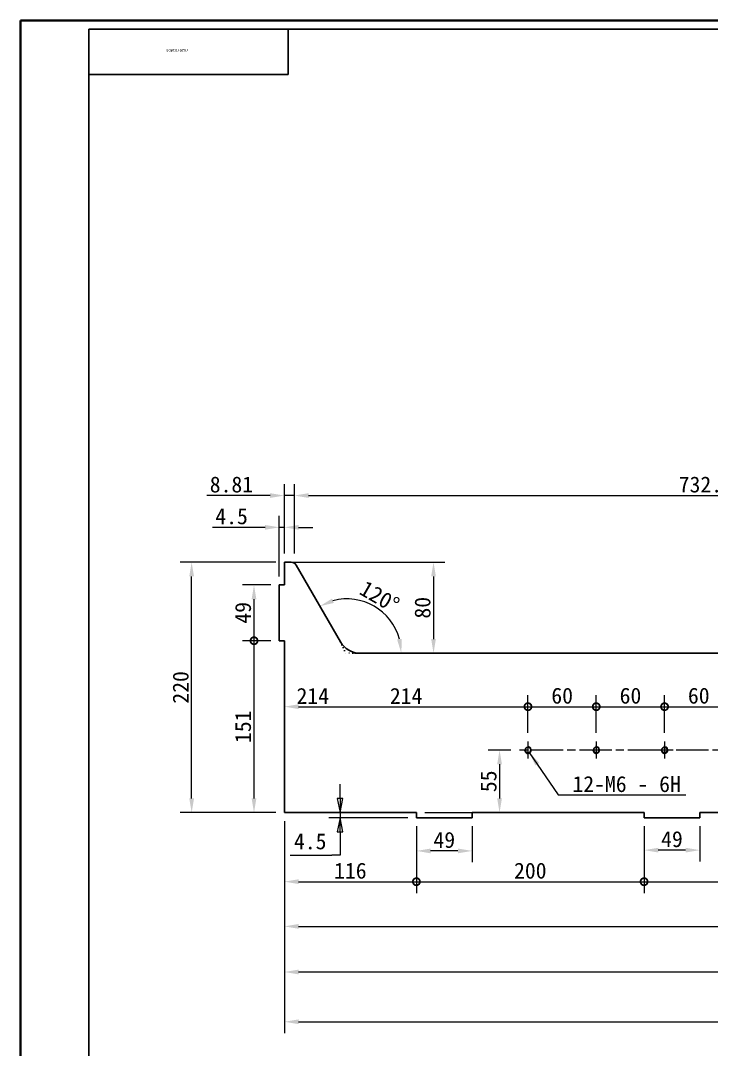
# Model space of a CAD drawing. Header units: millimetres. Extents: x 30 to 2073, y 27 to 1458.
# Drawn here: x 30 to 637, y 554 to 1458 of the extents above; entities that cross this region are included whole.
import ezdxf
from ezdxf.enums import TextEntityAlignment as Align

# ---------------------------------------------------------------- set-up
doc = ezdxf.new("R2018")
doc.units = ezdxf.units.MM
doc.header["$LTSCALE"] = 5
doc.linetypes.add('CHAIN', pattern=[0.3543, 0.2362, -0.0295, 0.0591, -0.0295])
doc.linetypes.add('DOTTED', pattern=[0.0482, 0.0069, -0.0413])
for name, color, linetype, lineweight, true_color in [('中心标记 (ISO)', 1, 'CHAIN', 18, 0xff0000), ('尺寸 (ISO)', 7, 'Continuous', 18, 0x008000), ('符号 (ISO)', 7, 'Continuous', 18, 0x008000)]:
    doc.layers.add(name, color=color, linetype=linetype, lineweight=lineweight, true_color=true_color)
for name, color, linetype, lineweight in [('可见 (ISO)', 7, 'Continuous', 25), ('可见窄的 (ISO)', 7, 'Continuous', 18), ('图框 (ISO)', 7, 'Continuous', 35), ('草图几何图元 (ISO)', 7, 'Continuous', 18)]:
    doc.layers.add(name, color=color, linetype=linetype, lineweight=lineweight)
doc.styles.get("Standard").update_dxf_attribs({"font": 'simfang.ttf'})
doc.styles.add('最新国标', font='simfang.ttf')
doc.styles.add('添加1', font='simfang.ttf')
doc.dimstyles.new('默认 (GB)', dxfattribs={"dimscale": 5, "dimtxt": 2.8, "dimasz": 2.5, "dimexe": 2, "dimexo": 1.5, "dimgap": 0.5, "dimtad": 1, "dimtoh": 1, "dimdsep": 46, "dimtxsty": '最新国标', "dimcen": 0.09, "dimdle": 10, "dimclrd": 256, "dimclre": 256, "dimclrt": 256, "dimazin": 2, "dimtfac": 0.535714, "dimtdec": 3, "dimtmove": 0, "dimatfit": 3, "dimfxl": 0, "dimtolj": 1, "dimlwd": -1, "dimlwe": -1, "dimarcsym": 0})
doc.dimstyles.new('默认 (GB)$7', dxfattribs={"dimscale": 5, "dimtxt": 2.8, "dimasz": 2.5, "dimexe": 2, "dimexo": 1.5, "dimgap": 0.5, "dimtad": 1, "dimtoh": 1, "dimdsep": 46, "dimtxsty": '最新国标', "dimcen": 0.09, "dimdle": 10, "dimclrd": 256, "dimclre": 256, "dimclrt": 256, "dimazin": 2, "dimtfac": 0.535714, "dimtdec": 3, "dimtmove": 0, "dimatfit": 3, "dimfxl": 0, "dimtolj": 1, "dimlwd": -1, "dimlwe": -1, "dimarcsym": 0})

# ---------------------------------------------------------------- blocks, each defined once
blk = doc.blocks.new('图框 最新国标')
at = {"layer": '图框 (ISO)'}
for p, q in [((6, 7), (6, 291.5)), ((6, 291.5), (414.5, 291.5))]:
    blk.add_line(p, q, dxfattribs=at)
at = {"layer": '图框 (ISO)', "color": 7, "linetype": 'Continuous', "lineweight": 25}
for p, q in [((18, 290), (413, 290)), ((18, 7), (18, 290)), ((18, 290), (413, 290)), ((53, 290), (53, 282)), ((53, 282), (18, 282))]:
    blk.add_line(p, q, dxfattribs=at)
at = {"layer": '图框 (ISO)', "lineweight": 30}
blk.add_attdef('零件代号', text='', height=2.5, rotation=180, dxfattribs=at).set_placement((35.5, 286), align=Align.MIDDLE_CENTER)
blk = doc.blocks.new('*D5')
at = {"layer": 'Defpoints', "color": 0, "transparency": 16777216}
for p in [(1711.74, 811.68), (261.74, 761.68), (1711.74, 577.95)]:
    blk.add_point(p, dxfattribs=at)
at = {"layer": '尺寸 (ISO)', "color": 116, "true_color": 0x00803f, "transparency": 16777216}
for p, q in [((1711.74, 804.18), (1711.74, 567.95)), ((261.74, 754.18), (261.74, 567.95)), ((274.24, 577.95), (1699.24, 577.95))]:
    blk.add_line(p, q, dxfattribs=at)
for points in [[(274.24, 580.03), (274.24, 575.86), (261.74, 577.95)], [(1699.24, 580.03), (1699.24, 575.86), (1711.74, 577.95)]]:
    blk.add_solid(points, dxfattribs=at)
at = {"layer": '尺寸 (ISO)', "transparency": 16777216, "insert": (986.74, 587.53), "char_height": 14, "attachment_point": 5, "style": '最新国标'}
blk.add_mtext('\\A1;1450', dxfattribs=at)
blk = doc.blocks.new('*D6')
at = {"layer": 'Defpoints', "color": 0, "transparency": 16777216}
for p in [(261.74, 761.68), (1155.74, 761.68), (1155.74, 661.74)]:
    blk.add_point(p, dxfattribs=at)
at = {"layer": '尺寸 (ISO)', "color": 116, "true_color": 0x00803f, "transparency": 16777216}
for p, q in [((261.74, 754.18), (261.74, 651.74)), ((1155.74, 754.18), (1155.74, 651.74)), ((274.24, 661.74), (1143.24, 661.74))]:
    blk.add_line(p, q, dxfattribs=at)
for points in [[(274.24, 663.82), (274.24, 659.65), (261.74, 661.74)], [(1143.24, 663.82), (1143.24, 659.65), (1155.74, 661.74)]]:
    blk.add_solid(points, dxfattribs=at)
at = {"layer": '尺寸 (ISO)', "transparency": 16777216, "insert": (708.74, 671.32), "char_height": 14, "attachment_point": 5, "style": '最新国标'}
blk.add_mtext('\\A1;894', dxfattribs=at)
blk = doc.blocks.new('_DotSmall')
at = {"color": 0, "linetype": 'ByBlock', "const_width": 0.5}
blk.add_lwpolyline([(-0.0625, 0, 1), (0.0625, 0, 1)], format="xyb", close=True, dxfattribs=at)
blk = doc.blocks.new('*D7')
at = {"layer": 'Defpoints', "color": 0, "transparency": 16777216}
for p in [(261.74, 761.68), (377.74, 757.18), (377.74, 701.01)]:
    blk.add_point(p, dxfattribs=at)
at = {"layer": '尺寸 (ISO)', "color": 116, "true_color": 0x00803f, "transparency": 16777216}
for p, q in [((261.74, 754.18), (261.74, 691.01)), ((377.74, 749.68), (377.74, 691.01)), ((274.24, 701.01), (377.74, 701.01))]:
    blk.add_line(p, q, dxfattribs=at)
blk.add_solid([(274.24, 703.09), (274.24, 698.92), (261.74, 701.01)], dxfattribs=at)
at = {"layer": '尺寸 (ISO)', "color": 116, "true_color": 0x00803f, "transparency": 16777216, "xscale": 12.5, "yscale": 12.5, "zscale": 12.5}
blk.add_blockref('_DotSmall', (377.74, 701.01), dxfattribs=at)
at = {"layer": '尺寸 (ISO)', "transparency": 16777216, "insert": (319.69, 710.59), "char_height": 14, "attachment_point": 5, "style": '最新国标'}
blk.add_mtext('\\A1;116', dxfattribs=at)
blk = doc.blocks.new('*D9')
at = {"layer": 'Defpoints', "color": 0, "transparency": 16777216}
for p in [(377.74, 757.18), (577.74, 757.18), (577.74, 701.01)]:
    blk.add_point(p, dxfattribs=at)
at = {"layer": '尺寸 (ISO)', "color": 116, "true_color": 0x00803f, "transparency": 16777216}
for p, q in [((377.74, 749.68), (377.74, 691.01)), ((577.74, 749.68), (577.74, 691.01)), ((377.74, 701.01), (577.74, 701.01))]:
    blk.add_line(p, q, dxfattribs=at)
at = {"layer": '尺寸 (ISO)', "color": 116, "true_color": 0x00803f, "transparency": 16777216, "xscale": 12.5, "yscale": 12.5, "zscale": 12.5, "rotation": 180}
blk.add_blockref('_DotSmall', (377.74, 701.01), dxfattribs=at)
at = {"layer": '尺寸 (ISO)', "color": 116, "true_color": 0x00803f, "transparency": 16777216, "xscale": 12.5, "yscale": 12.5, "zscale": 12.5}
blk.add_blockref('_DotSmall', (577.74, 701.01), dxfattribs=at)
at = {"layer": '尺寸 (ISO)', "transparency": 16777216, "insert": (477.79, 710.59), "char_height": 14, "attachment_point": 5, "style": '最新国标'}
blk.add_mtext('\\A1;200', dxfattribs=at)
blk = doc.blocks.new('*D10')
at = {"layer": 'Defpoints', "color": 0, "transparency": 16777216}
for p in [(577.74, 757.18), (777.74, 757.18), (777.74, 701.01)]:
    blk.add_point(p, dxfattribs=at)
at = {"layer": '尺寸 (ISO)', "color": 116, "true_color": 0x00803f, "transparency": 16777216}
for p, q in [((577.74, 749.68), (577.74, 691.01)), ((777.74, 749.68), (777.74, 691.01)), ((577.74, 701.01), (765.24, 701.01))]:
    blk.add_line(p, q, dxfattribs=at)
blk.add_solid([(765.24, 703.09), (765.24, 698.92), (777.74, 701.01)], dxfattribs=at)
at = {"layer": '尺寸 (ISO)', "color": 116, "true_color": 0x00803f, "transparency": 16777216, "xscale": 12.5, "yscale": 12.5, "zscale": 12.5, "rotation": 180}
blk.add_blockref('_DotSmall', (577.74, 701.01), dxfattribs=at)
at = {"layer": '尺寸 (ISO)', "transparency": 16777216, "insert": (677.79, 710.59), "char_height": 14, "attachment_point": 5, "style": '最新国标'}
blk.add_mtext('\\A1;200', dxfattribs=at)
blk = doc.blocks.new('*D11')
at = {"layer": 'Defpoints', "color": 0, "transparency": 16777216}
for p in [(377.74, 757.18), (426.74, 757.18), (377.74, 728.03)]:
    blk.add_point(p, dxfattribs=at)
at = {"layer": '尺寸 (ISO)', "color": 116, "true_color": 0x00803f, "transparency": 16777216}
for p, q in [((377.74, 749.68), (377.74, 718.03)), ((426.74, 749.68), (426.74, 718.03)), ((414.24, 728.03), (390.24, 728.03))]:
    blk.add_line(p, q, dxfattribs=at)
for points in [[(390.24, 730.11), (390.24, 725.94), (377.74, 728.03)], [(414.24, 730.11), (414.24, 725.94), (426.74, 728.03)]]:
    blk.add_solid(points, dxfattribs=at)
at = {"layer": '尺寸 (ISO)', "transparency": 16777216, "insert": (402.24, 737.61), "char_height": 14, "attachment_point": 5, "style": '最新国标'}
blk.add_mtext('\\A1;49', dxfattribs=at)
blk = doc.blocks.new('*D12')
at = {"layer": 'Defpoints', "color": 0, "transparency": 16777216}
for p in [(577.74, 757.18), (626.74, 757.18), (577.74, 728.72)]:
    blk.add_point(p, dxfattribs=at)
at = {"layer": '尺寸 (ISO)', "color": 116, "true_color": 0x00803f, "transparency": 16777216}
for p, q in [((577.74, 749.68), (577.74, 718.72)), ((626.74, 749.68), (626.74, 718.72)), ((614.24, 728.72), (590.24, 728.72))]:
    blk.add_line(p, q, dxfattribs=at)
for points in [[(590.24, 730.8), (590.24, 726.63), (577.74, 728.72)], [(614.24, 730.8), (614.24, 726.63), (626.74, 728.72)]]:
    blk.add_solid(points, dxfattribs=at)
at = {"layer": '尺寸 (ISO)', "transparency": 16777216, "insert": (602.24, 738.3), "char_height": 14, "attachment_point": 5, "style": '最新国标'}
blk.add_mtext('\\A1;49', dxfattribs=at)
blk = doc.blocks.new('*D14')
at = {"layer": 'Defpoints', "color": 0, "transparency": 16777216}
for p in [(180.29, 981.68), (261.74, 981.68), (261.74, 761.68)]:
    blk.add_point(p, dxfattribs=at)
at = {"layer": '尺寸 (ISO)', "color": 116, "true_color": 0x00803f, "transparency": 16777216}
for p, q in [((254.24, 981.68), (170.29, 981.68)), ((180.29, 774.18), (180.29, 969.18)), ((254.24, 761.68), (170.29, 761.68))]:
    blk.add_line(p, q, dxfattribs=at)
for points in [[(178.21, 969.18), (182.37, 969.18), (180.29, 981.68)], [(178.21, 774.18), (182.37, 774.18), (180.29, 761.68)]]:
    blk.add_solid(points, dxfattribs=at)
at = {"layer": '尺寸 (ISO)', "transparency": 16777216, "insert": (170.71, 871.68), "char_height": 14, "attachment_point": 5, "rotation": 90, "style": '最新国标'}
blk.add_mtext('\\A1;220', dxfattribs=at)
blk = doc.blocks.new('*D15')
at = {"layer": 'Defpoints', "color": 0, "transparency": 16777216}
for p in [(235.07, 912.68), (257.24, 912.68), (261.74, 761.68)]:
    blk.add_point(p, dxfattribs=at)
at = {"layer": '尺寸 (ISO)', "color": 116, "true_color": 0x00803f, "transparency": 16777216}
for p, q in [((249.74, 912.68), (225.07, 912.68)), ((235.07, 774.18), (235.07, 912.68)), ((254.24, 761.68), (225.07, 761.68))]:
    blk.add_line(p, q, dxfattribs=at)
blk.add_solid([(232.99, 774.18), (237.15, 774.18), (235.07, 761.68)], dxfattribs=at)
at = {"layer": '尺寸 (ISO)', "color": 116, "true_color": 0x00803f, "transparency": 16777216, "xscale": 12.5, "yscale": 12.5, "zscale": 12.5, "rotation": 90}
blk.add_blockref('_DotSmall', (235.07, 912.68), dxfattribs=at)
at = {"layer": '尺寸 (ISO)', "transparency": 16777216, "insert": (225.49, 837.13), "char_height": 14, "attachment_point": 5, "rotation": 90, "style": '最新国标'}
blk.add_mtext('\\A1;151', dxfattribs=at)
blk = doc.blocks.new('*D16')
at = {"layer": 'Defpoints', "color": 0, "transparency": 16777216}
for p in [(235.07, 961.68), (257.24, 961.68), (257.24, 912.68)]:
    blk.add_point(p, dxfattribs=at)
at = {"layer": '尺寸 (ISO)', "color": 116, "true_color": 0x00803f, "transparency": 16777216}
for p, q in [((249.74, 961.68), (225.07, 961.68)), ((235.07, 912.68), (235.07, 949.18)), ((249.74, 912.68), (225.07, 912.68))]:
    blk.add_line(p, q, dxfattribs=at)
blk.add_solid([(232.99, 949.18), (237.15, 949.18), (235.07, 961.68)], dxfattribs=at)
at = {"layer": '尺寸 (ISO)', "color": 116, "true_color": 0x00803f, "transparency": 16777216, "xscale": 12.5, "yscale": 12.5, "zscale": 12.5, "rotation": 270}
blk.add_blockref('_DotSmall', (235.07, 912.68), dxfattribs=at)
at = {"layer": '尺寸 (ISO)', "transparency": 16777216, "insert": (225.49, 937.23), "char_height": 14, "attachment_point": 5, "rotation": 90, "style": '最新国标'}
blk.add_mtext('\\A1;49', dxfattribs=at)
blk = doc.blocks.new('*D17')
at = {"layer": 'Defpoints', "color": 0, "transparency": 16777216}
for p in [(261.74, 912.68), (475.74, 854.75), (475.74, 824.13)]:
    blk.add_point(p, dxfattribs=at)
at = {"layer": '尺寸 (ISO)', "color": 116, "true_color": 0x00803f, "transparency": 16777216}
for p, q in [((475.74, 831.63), (475.74, 864.75)), ((274.24, 854.75), (475.74, 854.75))]:
    blk.add_line(p, q, dxfattribs=at)
blk.add_solid([(274.24, 856.83), (274.24, 852.67), (261.74, 854.75)], dxfattribs=at)
at = {"layer": '尺寸 (ISO)', "color": 116, "true_color": 0x00803f, "transparency": 16777216, "xscale": 12.5, "yscale": 12.5, "zscale": 12.5}
blk.add_blockref('_DotSmall', (475.74, 854.75), dxfattribs=at)
at = {"layer": '尺寸 (ISO)', "transparency": 16777216, "insert": (286.69, 864.25), "char_height": 14, "attachment_point": 5, "style": '最新国标'}
blk.add_mtext('\\A1;214', dxfattribs=at)
blk = doc.blocks.new('*D18')
at = {"layer": 'Defpoints', "color": 0, "transparency": 16777216}
for p in [(468.28, 816.68), (377.74, 761.68), (450.77, 761.68)]:
    blk.add_point(p, dxfattribs=at)
at = {"layer": '尺寸 (ISO)', "color": 116, "true_color": 0x00803f, "transparency": 16777216}
for p, q in [((460.78, 816.68), (440.77, 816.68)), ((450.77, 804.18), (450.77, 774.18)), ((385.24, 761.68), (460.77, 761.68))]:
    blk.add_line(p, q, dxfattribs=at)
for points in [[(448.68, 804.18), (452.85, 804.18), (450.77, 816.68)], [(448.68, 774.18), (452.85, 774.18), (450.77, 761.68)]]:
    blk.add_solid(points, dxfattribs=at)
at = {"layer": '尺寸 (ISO)', "transparency": 16777216, "insert": (441.19, 789.18), "char_height": 14, "attachment_point": 5, "rotation": 90, "style": '最新国标'}
blk.add_mtext('\\A1;55', dxfattribs=at)
blk = doc.blocks.new('*D19')
at = {"layer": 'Defpoints', "color": 0, "transparency": 16777216}
for p in [(261.74, 1012.3), (261.74, 981.68), (257.24, 961.68)]:
    blk.add_point(p, dxfattribs=at)
at = {"layer": '尺寸 (ISO)', "color": 116, "true_color": 0x00803f, "transparency": 16777216}
for p, q in [((257.24, 969.18), (257.24, 1022.3)), ((261.74, 989.18), (261.74, 1022.3)), ((244.74, 1012.3), (198.52, 1012.3)), ((261.74, 1012.3), (257.24, 1012.3)), ((274.24, 1012.3), (286.74, 1012.3))]:
    blk.add_line(p, q, dxfattribs=at)
for points in [[(244.74, 1014.38), (244.74, 1010.21), (257.24, 1012.3)], [(274.24, 1014.38), (274.24, 1010.21), (261.74, 1012.3)]]:
    blk.add_solid(points, dxfattribs=at)
at = {"layer": '尺寸 (ISO)', "transparency": 16777216, "insert": (215.38, 1021.92), "char_height": 14, "attachment_point": 5, "style": '最新国标'}
blk.add_mtext('\\A1;4.5', dxfattribs=at)
blk = doc.blocks.new('*D20')
at = {"layer": 'Defpoints', "color": 0, "transparency": 16777216}
for p in [(261.74, 981.68), (315.75, 901.68), (392.79, 901.68)]:
    blk.add_point(p, dxfattribs=at)
at = {"layer": '尺寸 (ISO)', "color": 116, "true_color": 0x00803f, "transparency": 16777216}
for p, q in [((269.24, 981.68), (402.79, 981.68)), ((392.79, 969.18), (392.79, 914.18)), ((323.25, 901.68), (402.79, 901.68))]:
    blk.add_line(p, q, dxfattribs=at)
for points in [[(390.71, 969.18), (394.87, 969.18), (392.79, 981.68)], [(390.71, 914.18), (394.87, 914.18), (392.79, 901.68)]]:
    blk.add_solid(points, dxfattribs=at)
at = {"layer": '尺寸 (ISO)', "transparency": 16777216, "insert": (383.21, 941.68), "char_height": 14, "attachment_point": 5, "rotation": 90, "style": '最新国标'}
blk.add_mtext('\\A1;80', dxfattribs=at)
blk = doc.blocks.new('*D21')
at = {"layer": 'Defpoints', "color": 0, "transparency": 16777216}
for p in [(1241.74, 901.68), (261.74, 761.68), (1241.74, 621.68)]:
    blk.add_point(p, dxfattribs=at)
at = {"layer": '尺寸 (ISO)', "color": 116, "true_color": 0x00803f, "transparency": 16777216}
for p, q in [((1241.74, 894.18), (1241.74, 611.68)), ((261.74, 754.18), (261.74, 611.68)), ((274.24, 621.68), (1241.74, 621.68))]:
    blk.add_line(p, q, dxfattribs=at)
blk.add_solid([(274.24, 623.76), (274.24, 619.59), (261.74, 621.68)], dxfattribs=at)
at = {"layer": '尺寸 (ISO)', "color": 116, "true_color": 0x00803f, "transparency": 16777216, "xscale": 12.5, "yscale": 12.5, "zscale": 12.5}
blk.add_blockref('_DotSmall', (1241.74, 621.68), dxfattribs=at)
at = {"layer": '尺寸 (ISO)', "transparency": 16777216, "insert": (751.74, 631.26), "char_height": 14, "attachment_point": 5, "style": '最新国标'}
blk.add_mtext('\\A1;980', dxfattribs=at)
blk = doc.blocks.new('*D30')
at = {"layer": 'Defpoints', "color": 0, "transparency": 16777216}
for p in [(353.31, 932.37), (310.96, 911.68), (316.74, 901.68), (945.19, 901.68)]:
    blk.add_point(p, dxfattribs=at)
at = {"layer": '尺寸 (ISO)', "color": 116, "true_color": 0x00803f, "transparency": 16777216}
blk.add_arc((316.74, 901.68), 47.75, 15.04317, 104.95683, dxfattribs=at)
for points in [[(305.21, 945.88), (303.62, 949.73), (292.86, 943.03)], [(364.91, 914.34), (360.78, 913.8), (364.48, 901.68)]]:
    blk.add_solid(points, dxfattribs=at)
at = {"layer": '尺寸 (ISO)', "transparency": 16777216, "insert": (345.4, 951.32), "char_height": 14, "attachment_point": 5, "rotation": 330, "style": '最新国标'}
blk.add_mtext('\\A1;120°', dxfattribs=at)
blk = doc.blocks.new('*D32')
at = {"layer": 'Defpoints', "color": 0, "transparency": 16777216}
for p in [(270.55, 1040.23), (261.74, 981.68), (270.55, 981.68)]:
    blk.add_point(p, dxfattribs=at)
at = {"layer": '尺寸 (ISO)', "color": 116, "true_color": 0x00803f, "transparency": 16777216}
for p, q in [((261.74, 989.18), (261.74, 1050.23)), ((270.55, 989.18), (270.55, 1050.23)), ((249.24, 1040.23), (193.74, 1040.23)), ((270.55, 1040.23), (261.74, 1040.23)), ((283.05, 1040.23), (295.55, 1040.23))]:
    blk.add_line(p, q, dxfattribs=at)
for points in [[(249.24, 1042.32), (249.24, 1038.15), (261.74, 1040.23)], [(283.05, 1042.32), (283.05, 1038.15), (270.55, 1040.23)]]:
    blk.add_solid(points, dxfattribs=at)
at = {"layer": '尺寸 (ISO)', "transparency": 16777216, "insert": (215.24, 1049.85), "char_height": 14, "attachment_point": 5, "style": '最新国标'}
blk.add_mtext('\\A1;8.81', dxfattribs=at)
blk = doc.blocks.new('*D33')
at = {"layer": 'Defpoints', "color": 0, "transparency": 16777216}
for p in [(1002.92, 1040.23), (270.55, 981.68), (1002.92, 981.68)]:
    blk.add_point(p, dxfattribs=at)
at = {"layer": '尺寸 (ISO)', "color": 116, "true_color": 0x00803f, "transparency": 16777216}
for p, q in [((270.55, 989.18), (270.55, 1050.23)), ((1002.92, 989.18), (1002.92, 1050.23)), ((283.05, 1040.23), (990.42, 1040.23))]:
    blk.add_line(p, q, dxfattribs=at)
for points in [[(283.05, 1042.32), (283.05, 1038.15), (270.55, 1040.23)], [(990.42, 1042.32), (990.42, 1038.15), (1002.92, 1040.23)]]:
    blk.add_solid(points, dxfattribs=at)
at = {"layer": '尺寸 (ISO)', "transparency": 16777216, "insert": (636.74, 1049.85), "char_height": 14, "attachment_point": 5, "style": '最新国标'}
blk.add_mtext('\\A1;732.38', dxfattribs=at)
blk = doc.blocks.new('*D36')
at = {"layer": 'Defpoints', "color": 0, "transparency": 16777216}
for p in [(535.74, 854.75), (475.74, 824.13), (535.74, 824.13)]:
    blk.add_point(p, dxfattribs=at)
at = {"layer": '尺寸 (ISO)', "color": 116, "true_color": 0x00803f, "transparency": 16777216}
for p, q in [((475.74, 831.63), (475.74, 864.75)), ((535.74, 831.63), (535.74, 864.75)), ((475.74, 854.75), (535.74, 854.75))]:
    blk.add_line(p, q, dxfattribs=at)
at = {"layer": '尺寸 (ISO)', "color": 116, "true_color": 0x00803f, "transparency": 16777216, "xscale": 12.5, "yscale": 12.5, "zscale": 12.5, "rotation": 180}
blk.add_blockref('_DotSmall', (475.74, 854.75), dxfattribs=at)
at = {"layer": '尺寸 (ISO)', "color": 116, "true_color": 0x00803f, "transparency": 16777216, "xscale": 12.5, "yscale": 12.5, "zscale": 12.5}
blk.add_blockref('_DotSmall', (535.74, 854.75), dxfattribs=at)
at = {"layer": '尺寸 (ISO)', "transparency": 16777216, "insert": (505.79, 864.33), "char_height": 14, "attachment_point": 5, "style": '最新国标'}
blk.add_mtext('\\A1;60', dxfattribs=at)
blk = doc.blocks.new('*D37')
at = {"layer": 'Defpoints', "color": 0, "transparency": 16777216}
for p in [(595.74, 854.75), (535.74, 824.13), (595.74, 824.13)]:
    blk.add_point(p, dxfattribs=at)
at = {"layer": '尺寸 (ISO)', "color": 116, "true_color": 0x00803f, "transparency": 16777216}
for p, q in [((535.74, 831.63), (535.74, 864.75)), ((595.74, 831.63), (595.74, 864.75)), ((535.74, 854.75), (595.74, 854.75))]:
    blk.add_line(p, q, dxfattribs=at)
at = {"layer": '尺寸 (ISO)', "color": 116, "true_color": 0x00803f, "transparency": 16777216, "xscale": 12.5, "yscale": 12.5, "zscale": 12.5, "rotation": 180}
blk.add_blockref('_DotSmall', (535.74, 854.75), dxfattribs=at)
at = {"layer": '尺寸 (ISO)', "color": 116, "true_color": 0x00803f, "transparency": 16777216, "xscale": 12.5, "yscale": 12.5, "zscale": 12.5}
blk.add_blockref('_DotSmall', (595.74, 854.75), dxfattribs=at)
at = {"layer": '尺寸 (ISO)', "transparency": 16777216, "insert": (565.79, 864.33), "char_height": 14, "attachment_point": 5, "style": '最新国标'}
blk.add_mtext('\\A1;60', dxfattribs=at)
blk = doc.blocks.new('*D38')
at = {"layer": 'Defpoints', "color": 0, "transparency": 16777216}
for p in [(655.74, 854.75), (595.74, 824.13), (655.74, 824.13)]:
    blk.add_point(p, dxfattribs=at)
at = {"layer": '尺寸 (ISO)', "color": 116, "true_color": 0x00803f, "transparency": 16777216}
for p, q in [((595.74, 831.63), (595.74, 864.75)), ((655.74, 831.63), (655.74, 864.75)), ((595.74, 854.75), (655.74, 854.75))]:
    blk.add_line(p, q, dxfattribs=at)
at = {"layer": '尺寸 (ISO)', "color": 116, "true_color": 0x00803f, "transparency": 16777216, "xscale": 12.5, "yscale": 12.5, "zscale": 12.5, "rotation": 180}
blk.add_blockref('_DotSmall', (595.74, 854.75), dxfattribs=at)
at = {"layer": '尺寸 (ISO)', "color": 116, "true_color": 0x00803f, "transparency": 16777216, "xscale": 12.5, "yscale": 12.5, "zscale": 12.5}
blk.add_blockref('_DotSmall', (655.74, 854.75), dxfattribs=at)
at = {"layer": '尺寸 (ISO)', "transparency": 16777216, "insert": (625.79, 864.33), "char_height": 14, "attachment_point": 5, "style": '最新国标'}
blk.add_mtext('\\A1;60', dxfattribs=at)
blk = doc.blocks.new('*D44')
at = {"layer": 'Defpoints', "color": 0, "transparency": 16777216}
for p in [(261.74, 912.68), (475.74, 854.75), (475.74, 824.13)]:
    blk.add_point(p, dxfattribs=at)
at = {"layer": '尺寸 (ISO)', "color": 116, "true_color": 0x00803f, "transparency": 16777216}
for p, q in [((475.74, 831.63), (475.74, 864.75)), ((274.24, 854.75), (475.74, 854.75))]:
    blk.add_line(p, q, dxfattribs=at)
blk.add_solid([(274.24, 856.83), (274.24, 852.67), (261.74, 854.75)], dxfattribs=at)
at = {"layer": '尺寸 (ISO)', "color": 116, "true_color": 0x00803f, "transparency": 16777216, "xscale": 12.5, "yscale": 12.5, "zscale": 12.5}
blk.add_blockref('_DotSmall', (475.74, 854.75), dxfattribs=at)
at = {"layer": '尺寸 (ISO)', "transparency": 16777216, "insert": (368.69, 864.25), "char_height": 14, "attachment_point": 5, "style": '最新国标'}
blk.add_mtext('\\A1;214', dxfattribs=at)

msp = doc.modelspace()

# ---------------------------------------------------------------- linework, layer by layer
at = {"layer": '中心标记 (ISO)', "ltscale": 3.315076}
for p, q in [((475.737, 824.135), (475.737, 809.218)), ((535.737, 824.135), (535.737, 809.218)), ((595.737, 824.135), (595.737, 809.218)), ((543.195, 816.676), (528.278, 816.676)), ((603.195, 816.676), (588.278, 816.676))]:
    msp.add_line(p, q, dxfattribs=at)
at = {"layer": '中心标记 (ISO)', "ltscale": 23.990969}
msp.add_line((974.282, 816.676), (468.278, 816.676), dxfattribs=at)
at = {"layer": '可见 (ISO)'}
for p, q in [((261.737, 981.676), (267.662, 981.676)), ((261.737, 961.676), (261.737, 981.676)), ((310.963, 911.676), (271.992, 979.176)), ((257.237, 961.676), (261.737, 961.676)), ((257.237, 912.676), (257.237, 961.676)), ((261.737, 912.676), (257.237, 912.676)), ((261.737, 761.676), (261.737, 912.676)), ((945.19, 901.676), (328.284, 901.676)), ((377.737, 761.676), (261.737, 761.676)), ((377.737, 757.176), (377.737, 761.676)), ((577.737, 761.676), (426.737, 761.676)), ((426.737, 761.676), (426.737, 757.176)), ((577.737, 757.176), (577.737, 761.676)), ((777.737, 761.676), (626.737, 761.676)), ((626.737, 761.676), (626.737, 757.176)), ((426.737, 757.176), (377.737, 757.176)), ((626.737, 757.176), (577.737, 757.176))]:
    msp.add_line(p, q, dxfattribs=at)
for centre in [(475.737, 816.676), (535.737, 816.676), (595.737, 816.676)]:
    msp.add_circle(centre, 2.458, dxfattribs=at)
for centre, radius, start, end in [((267.662, 976.676), 5, 30, 90), ((328.284, 921.676), 20, 210, 270)]:
    msp.add_arc(centre, radius, start, end, dxfattribs=at)
at = {"layer": '可见窄的 (ISO)'}
for centre in [(475.737, 816.676), (535.737, 816.676), (595.737, 816.676)]:
    msp.add_arc(centre, 3, 190, 100, dxfattribs=at)
at = {"layer": '尺寸 (ISO)', "color": 116, "true_color": 0x00803f}
for p, q in [((310.722, 774.176), (310.722, 786.676)), ((308.222, 774.176), (310.722, 761.676)), ((313.222, 774.176), (308.222, 774.176)), ((310.722, 774.176), (310.722, 761.676)), ((310.722, 761.676), (313.222, 774.176)), ((310.722, 761.676), (310.722, 757.176)), ((370.237, 757.176), (300.722, 757.176)), ((310.722, 757.176), (308.222, 744.676)), ((310.722, 744.676), (310.722, 757.176)), ((313.222, 744.676), (310.722, 757.176)), ((308.222, 744.676), (313.222, 744.676)), ((310.722, 744.676), (310.722, 732.176)), ((310.722, 732.176), (310.722, 724.239)), ((266.953, 724.239), (303.391, 724.239)), ((310.722, 724.239), (303.391, 724.239))]:
    msp.add_line(p, q, dxfattribs=at)
at = {"layer": '尺寸 (ISO)', "color": 116, "true_color": 0x00803f, "flags": 128}
for points in [[(308.222, 774.176), (310.722, 761.676), (313.222, 774.176), (308.222, 774.176)], [(313.222, 744.676), (310.722, 757.176), (308.222, 744.676), (313.222, 744.676)]]:
    msp.add_lwpolyline(points, dxfattribs=at)
at = {"layer": '尺寸 (ISO)', "color": 116, "true_color": 0x00803f}
for points in [[(308.222, 774.176), (310.722, 761.676), (313.222, 774.176), (308.222, 774.176)], [(313.222, 744.676), (310.722, 757.176), (308.222, 744.676), (313.222, 744.676)]]:
    msp.add_solid(points, dxfattribs=at)
at = {"layer": '草图几何图元 (ISO)', "linetype": 'DOTTED', "ltscale": 4.715735}
for p in [(267.662, 981.676), (271.992, 979.176)]:
    msp.add_line(p, (270.549, 981.676), dxfattribs=at)
at = {"layer": '草图几何图元 (ISO)', "linetype": 'DOTTED', "ltscale": 11.502766}
msp.add_line((310.963, 911.676), (315.755, 901.676), dxfattribs=at)
at = {"layer": '草图几何图元 (ISO)', "linetype": 'DOTTED', "ltscale": 12.996891}
msp.add_line((328.284, 901.676), (315.755, 901.676), dxfattribs=at)

# ---------------------------------------------------------------- block references
ref = msp.add_blockref('图框 最新国标', (0, 0), dxfattribs=dict(xscale=5, yscale=5, zscale=5))
lines = msp.add_mtext('7420701A05', dxfattribs={"layer": '图框 (ISO)', "insert": (177.5, 1430), "char_height": 2.5, "attachment_point": 1, "rotation": 180})
ref.add_attrib('零件代号', '', (177.5, 1430)).embed_mtext(lines)

# ---------------------------------------------------------------- texts
at = {"layer": '尺寸 (ISO)', "insert": (270.17, 729.239), "char_height": 14, "attachment_point": 7, "style": '添加1'}
msp.add_mtext('4.5', dxfattribs=at)
at = {"layer": '符号 (ISO)', "insert": (514.799, 779.543), "char_height": 14, "width": 105.84328, "attachment_point": 7, "line_spacing_factor": 0.49, "style": '最新国标'}
msp.add_mtext('12-M6 - 6H', dxfattribs=at)

# ---------------------------------------------------------------- dimensions: what is measured, and where the dimension line sits
at = {"layer": '尺寸 (ISO)', "color": 116, "true_color": 0x00803f}
for base, p1, p2, angle, override, picture, middle in [((270.549, 1040.234), (261.737, 981.676), (270.549, 981.676), 180, {"dimgap": 0.5, "dimtoh": 0, "dimdec": 2, "dimtol": 0, "dimlim": 0, "dimtp": 0, "dimtm": 0, "dimtdec": 3, "dimtofl": 1, "dimatfit": 1}, '*D32', (215.237, 1040.234)), ((1002.925, 1040.234), (270.549, 981.676), (1002.925, 981.676), 180, {"dimgap": 0.5, "dimtoh": 0, "dimdec": 2, "dimtol": 0, "dimlim": 0, "dimtp": 0, "dimtm": 0, "dimtdec": 3, "dimtofl": 0, "dimatfit": 1}, '*D33', (636.737, 1040.234)), ((180.289, 981.676), (261.737, 761.676), (261.737, 981.676), 90, {"dimgap": 0.5, "dimtoh": 0, "dimdec": 2, "dimtol": 0, "dimlim": 0, "dimtp": 0, "dimtm": 0, "dimtdec": 3, "dimtofl": 0, "dimatfit": 1}, '*D14', (180.289, 871.676)), ((392.79, 901.676), (261.737, 981.676), (315.755, 901.676), 90, {"dimgap": 0.5, "dimtoh": 0, "dimdec": 2, "dimtol": 0, "dimlim": 0, "dimtp": 0, "dimtm": 0, "dimtdec": 3, "dimtofl": 0, "dimatfit": 1}, '*D20', (392.79, 941.676)), ((235.07, 961.676), (257.237, 912.676), (257.237, 961.676), 90, {"dimgap": 0.5, "dimtoh": 0, "dimdec": 2, "dimblk1": 'DotSmall', "dimsah": 1, "dimdle": 0, "dimtol": 0, "dimlim": 0, "dimtp": 0, "dimtm": 0, "dimtdec": 3, "dimtofl": 0, "dimatfit": 1}, '*D16', (235.07, 937.226)), ((235.07, 912.676), (261.737, 761.676), (257.237, 912.676), 90, {"dimgap": 0.5, "dimtoh": 0, "dimdec": 2, "dimblk2": 'DotSmall', "dimsah": 1, "dimdle": 0, "dimtol": 0, "dimlim": 0, "dimtp": 0, "dimtm": 0, "dimtdec": 3, "dimtofl": 0, "dimatfit": 1}, '*D15', (235.07, 837.126)), ((475.737, 854.749), (261.737, 912.676), (475.737, 824.135), 180, {"dimgap": 0.5, "dimtoh": 0, "dimdec": 2, "dimblk2": 'DotSmall', "dimsah": 1, "dimdle": 0, "dimse1": 1, "dimtol": 0, "dimlim": 0, "dimtp": 0, "dimtm": 0, "dimtdec": 3, "dimtofl": 0, "dimatfit": 1}, '*D17', (286.687, 854.749)), ((475.737, 854.749), (261.737, 912.676), (475.737, 824.135), 180, {"dimgap": 0.5, "dimtoh": 0, "dimdec": 2, "dimblk2": 'DotSmall', "dimsah": 1, "dimdle": 0, "dimse1": 1, "dimtol": 0, "dimlim": 0, "dimtp": 0, "dimtm": 0, "dimtdec": 3, "dimtofl": 0, "dimatfit": 1}, '*D44', (368.687, 854.749)), ((1241.737, 621.676), (261.737, 761.676), (1241.737, 901.676), 180, {"dimgap": 0.5, "dimtoh": 0, "dimdec": 2, "dimblk2": 'DotSmall', "dimsah": 1, "dimdle": 0, "dimtol": 0, "dimlim": 0, "dimtp": 0, "dimtm": 0, "dimtdec": 3, "dimtofl": 0, "dimatfit": 1}, '*D21', (751.737, 621.676)), ((535.737, 854.749), (475.737, 824.135), (535.737, 824.135), 180, {"dimgap": 0.5, "dimtoh": 0, "dimdec": 2, "dimblk1": 'DotSmall', "dimblk2": 'DotSmall', "dimsah": 1, "dimdle": 0, "dimtol": 0, "dimlim": 0, "dimtp": 0, "dimtm": 0, "dimtdec": 3, "dimtofl": 0, "dimatfit": 1}, '*D36', (505.787, 854.749)), ((595.737, 854.749), (535.737, 824.135), (595.737, 824.135), 180, {"dimgap": 0.5, "dimtoh": 0, "dimdec": 2, "dimblk1": 'DotSmall', "dimblk2": 'DotSmall', "dimsah": 1, "dimdle": 0, "dimtol": 0, "dimlim": 0, "dimtp": 0, "dimtm": 0, "dimtdec": 3, "dimtofl": 0, "dimatfit": 1}, '*D37', (565.787, 854.749)), ((655.737, 854.749), (595.737, 824.135), (655.737, 824.135), 180, {"dimgap": 0.5, "dimtoh": 0, "dimdec": 2, "dimblk1": 'DotSmall', "dimblk2": 'DotSmall', "dimsah": 1, "dimdle": 0, "dimtol": 0, "dimlim": 0, "dimtp": 0, "dimtm": 0, "dimtdec": 3, "dimtofl": 0, "dimatfit": 1}, '*D38', (625.787, 854.749)), ((450.766, 761.676), (468.278, 816.676), (377.737, 761.676), 90, {"dimgap": 0.5, "dimtoh": 0, "dimdec": 2, "dimtol": 0, "dimlim": 0, "dimtp": 0, "dimtm": 0, "dimtdec": 3, "dimtofl": 0, "dimatfit": 1}, '*D18', (450.766, 789.176)), ((377.737, 701.007), (261.737, 761.676), (377.737, 757.176), 180, {"dimgap": 0.5, "dimtoh": 0, "dimdec": 2, "dimblk2": 'DotSmall', "dimsah": 1, "dimdle": 0, "dimtol": 0, "dimlim": 0, "dimtp": 0, "dimtm": 0, "dimtdec": 3, "dimtofl": 0, "dimatfit": 1}, '*D7', (319.687, 701.007)), ((577.737, 701.007), (377.737, 757.176), (577.737, 757.176), 180, {"dimgap": 0.5, "dimtoh": 0, "dimdec": 2, "dimblk1": 'DotSmall', "dimblk2": 'DotSmall', "dimsah": 1, "dimdle": 0, "dimtol": 0, "dimlim": 0, "dimtp": 0, "dimtm": 0, "dimtdec": 3, "dimtofl": 0, "dimatfit": 1}, '*D9', (477.787, 701.007)), ((377.737, 728.026), (426.737, 757.176), (377.737, 757.176), 180, {"dimgap": 0.5, "dimtoh": 0, "dimdec": 2, "dimtol": 0, "dimlim": 0, "dimtp": 0, "dimtm": 0, "dimtdec": 3, "dimtofl": 0, "dimatfit": 1}, '*D11', (402.237, 728.026)), ((777.737, 701.007), (577.737, 757.176), (777.737, 757.176), 180, {"dimgap": 0.5, "dimtoh": 0, "dimdec": 2, "dimblk1": 'DotSmall', "dimsah": 1, "dimdle": 0, "dimtol": 0, "dimlim": 0, "dimtp": 0, "dimtm": 0, "dimtdec": 3, "dimtofl": 0, "dimatfit": 1}, '*D10', (677.787, 701.007)), ((577.737, 728.716), (626.737, 757.176), (577.737, 757.176), 180, {"dimgap": 0.5, "dimtoh": 0, "dimdec": 2, "dimtol": 0, "dimlim": 0, "dimtp": 0, "dimtm": 0, "dimtdec": 3, "dimtofl": 0, "dimatfit": 1}, '*D12', (602.237, 728.716))]:
    dim = msp.add_linear_dim(base=base, p1=p1, p2=p2, angle=angle, dimstyle='默认 (GB)', override=override, dxfattribs=at)
    dim.commit()
    dim.dimension.update_dxf_attribs({"geometry": picture, "text_midpoint": middle, "dimtype": 160})
for base, p1, p2, override, picture, middle in [((261.737, 1012.296), (257.237, 961.676), (261.737, 981.676), {"dimgap": 0.5, "dimtoh": 0, "dimdec": 2, "dimtol": 0, "dimlim": 0, "dimtp": 0, "dimtm": 0, "dimtdec": 3, "dimtofl": 1, "dimatfit": 1}, '*D19', (215.377, 1012.296)), ((1711.737, 577.947), (261.737, 761.676), (1711.737, 811.676), {"dimgap": 0.5, "dimtoh": 0, "dimdec": 2, "dimtol": 0, "dimlim": 0, "dimtp": 0, "dimtm": 0, "dimtdec": 3, "dimtofl": 0, "dimatfit": 1}, '*D5', (986.737, 577.947)), ((1155.737, 661.738), (261.737, 761.676), (1155.737, 761.676), {"dimgap": 0.5, "dimtoh": 0, "dimdec": 2, "dimtol": 0, "dimlim": 0, "dimtp": 0, "dimtm": 0, "dimtdec": 3, "dimtofl": 0, "dimatfit": 1}, '*D6', (708.737, 661.738))]:
    dim = msp.add_linear_dim(base=base, p1=p1, p2=p2, dimstyle='默认 (GB)', override=override, dxfattribs=at)
    dim.commit()
    dim.dimension.update_dxf_attribs({"geometry": picture, "text_midpoint": middle, "dimtype": 160})
dim = msp.add_angular_dim_3p(base=(353.313, 932.367), center=(316.737, 901.676), p1=(945.19, 901.676), p2=(310.963, 911.676), dimstyle='默认 (GB)', override={"dimgap": 0.5, "dimtoh": 0, "dimse1": 1, "dimse2": 1, "dimadec": 2, "dimtol": 0, "dimlim": 0, "dimtp": 0, "dimtm": 0, "dimtdec": 2}, dxfattribs=at)
dim.commit()
dim.dimension.update_dxf_attribs({"geometry": '*D30', "text_midpoint": (340.61, 943.026), "dimtype": 165})

# ---------------------------------------------------------------- leaders
at = {"layer": '符号 (ISO)', "annotation_type": 0, "has_hookline": 1, "hookline_direction": 0, "text_width": 99.68}
msp.add_leader([(476.912, 814.517), (502.299, 777.209), (514.799, 777.209)], dimstyle='默认 (GB)$7', override={"dimgap": 0, "dimtad": 1}, dxfattribs=at)

doc.saveas('drawing.dxf')
